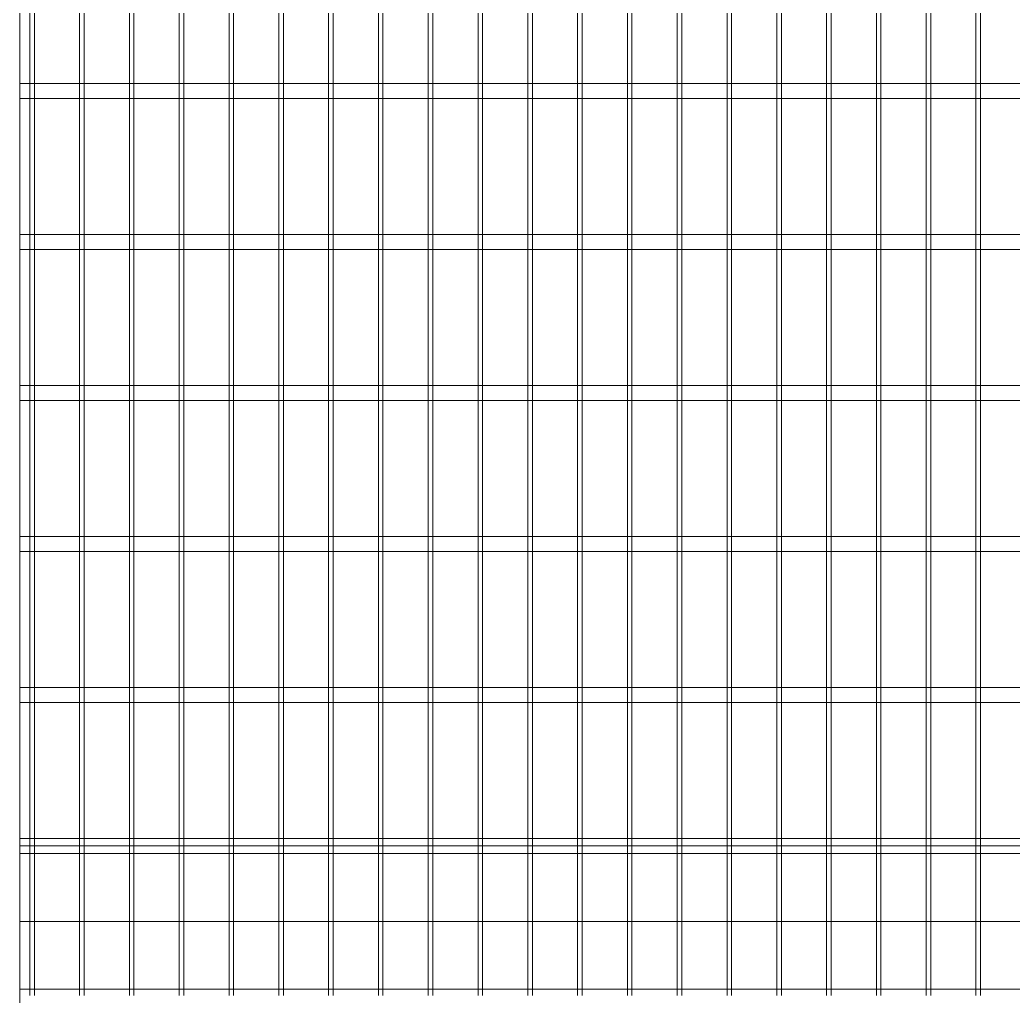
# Model space of a CAD drawing. Header units: metres. Extents: x -3 to 175, y -5 to 18.
# Drawn here: x 37.245 to 37.904, y 3.05 to 3.697 of the extents above; entities that cross this region are included whole.
import ezdxf

# ---------------------------------------------------------------- set-up
doc = ezdxf.new("R2010")
doc.units = ezdxf.units.M
doc.layers.add('A-GENM', color=7, linetype='Continuous', lineweight=9)
doc.layers.add('E-CABL-TRAY', color=7, linetype='Continuous', lineweight=9)

# ---------------------------------------------------------------- blocks, each defined once
blk = doc.blocks.new('M_RVR_Grating - 1_00 x 1_90-3080567-N-Estancos')
at = {"layer": 'A-GENM'}
for p, q in [((0.8736, 0.5), (-0.60963, 0.5)), ((-0.603, 0.5), (-0.603, 0.451)), ((-0.6, 0.5), (-0.603, 0.5)), ((-0.6, 0.451), (-0.6, 0.5)), ((-0.57, 0.5), (-0.57, 0.451)), ((-0.567, 0.5), (-0.57, 0.5)), ((-0.567, 0.451), (-0.567, 0.5)), ((-0.537, 0.5), (-0.537, 0.451)), ((-0.534, 0.5), (-0.537, 0.5)), ((-0.534, 0.451), (-0.534, 0.5)), ((-0.504, 0.5), (-0.504, 0.451)), ((-0.501, 0.5), (-0.504, 0.5)), ((-0.501, 0.451), (-0.501, 0.5)), ((-0.471, 0.5), (-0.471, 0.451)), ((-0.468, 0.5), (-0.471, 0.5)), ((-0.468, 0.451), (-0.468, 0.5)), ((-0.438, 0.5), (-0.438, 0.451)), ((-0.435, 0.5), (-0.438, 0.5)), ((-0.435, 0.451), (-0.435, 0.5)), ((-0.405, 0.5), (-0.405, 0.451)), ((-0.402, 0.5), (-0.405, 0.5)), ((-0.402, 0.451), (-0.402, 0.5)), ((-0.372, 0.5), (-0.372, 0.451)), ((-0.369, 0.5), (-0.372, 0.5)), ((-0.369, 0.451), (-0.369, 0.5)), ((-0.339, 0.5), (-0.339, 0.451)), ((-0.336, 0.5), (-0.339, 0.5)), ((-0.336, 0.451), (-0.336, 0.5)), ((-0.306, 0.5), (-0.306, 0.451)), ((-0.303, 0.5), (-0.306, 0.5)), ((-0.303, 0.451), (-0.303, 0.5)), ((-0.273, 0.5), (-0.273, 0.451)), ((-0.27, 0.5), (-0.273, 0.5)), ((-0.27, 0.451), (-0.27, 0.5)), ((-0.24, 0.5), (-0.24, 0.451)), ((-0.237, 0.5), (-0.24, 0.5)), ((-0.237, 0.451), (-0.237, 0.5)), ((-0.207, 0.5), (-0.207, 0.451)), ((-0.204, 0.5), (-0.207, 0.5)), ((-0.204, 0.451), (-0.204, 0.5)), ((-0.174, 0.5), (-0.174, 0.451)), ((-0.171, 0.5), (-0.174, 0.5)), ((-0.171, 0.451), (-0.171, 0.5)), ((-0.141, 0.5), (-0.141, 0.451)), ((-0.138, 0.5), (-0.141, 0.5)), ((-0.138, 0.451), (-0.138, 0.5)), ((-0.108, 0.5), (-0.108, 0.451)), ((-0.105, 0.5), (-0.108, 0.5)), ((-0.105, 0.451), (-0.105, 0.5)), ((-0.075, 0.5), (-0.075, 0.451)), ((-0.072, 0.5), (-0.075, 0.5)), ((-0.072, 0.451), (-0.072, 0.5)), ((-0.042, 0.5), (-0.042, 0.451)), ((-0.039, 0.5), (-0.042, 0.5)), ((-0.039, 0.451), (-0.039, 0.5)), ((-0.009, 0.5), (-0.009, 0.451)), ((-0.006, 0.5), (-0.009, 0.5)), ((-0.006, 0.451), (-0.006, 0.5)), ((0.024, 0.5), (0.024, 0.451)), ((0.027, 0.5), (0.024, 0.5)), ((0.027, 0.451), (0.027, 0.5)), ((0.8736, 0.455), (-0.60963, 0.455))]:
    blk.add_line(p, q, dxfattribs=at)
blk = doc.blocks.new('M_RVR_Grating - 1_00 x 1_90-3081335-N-Estancos')
at = {"layer": 'A-GENM'}
for p, q in [((-0.603, 0.44952), (-0.603, -0.5)), ((-0.6, -0.5), (-0.6, 0.44952)), ((-0.57, 0.44952), (-0.57, -0.5)), ((-0.567, -0.5), (-0.567, 0.44952)), ((-0.537, 0.44952), (-0.537, -0.5)), ((-0.534, -0.5), (-0.534, 0.44952)), ((-0.504, 0.44952), (-0.504, -0.5)), ((-0.501, -0.5), (-0.501, 0.44952)), ((-0.471, 0.44952), (-0.471, -0.5)), ((-0.468, -0.5), (-0.468, 0.44952)), ((-0.438, 0.44952), (-0.438, -0.5)), ((-0.435, -0.5), (-0.435, 0.44952)), ((-0.405, 0.44952), (-0.405, -0.5)), ((-0.402, -0.5), (-0.402, 0.44952)), ((-0.372, 0.44952), (-0.372, -0.5)), ((-0.369, -0.5), (-0.369, 0.44952)), ((-0.339, 0.44952), (-0.339, -0.5)), ((-0.336, -0.5), (-0.336, 0.44952)), ((-0.306, 0.44952), (-0.306, -0.5)), ((-0.303, -0.5), (-0.303, 0.44952)), ((-0.273, 0.44952), (-0.273, -0.5)), ((-0.27, -0.5), (-0.27, 0.44952)), ((-0.24, 0.44952), (-0.24, -0.5)), ((-0.237, -0.5), (-0.237, 0.44952)), ((-0.207, 0.44952), (-0.207, -0.5)), ((-0.204, -0.5), (-0.204, 0.44952)), ((-0.174, 0.44952), (-0.174, -0.5)), ((-0.171, -0.5), (-0.171, 0.44952)), ((-0.141, 0.44952), (-0.141, -0.5)), ((-0.138, -0.5), (-0.138, 0.44952)), ((-0.108, 0.44952), (-0.108, -0.5)), ((-0.105, -0.5), (-0.105, 0.44952)), ((-0.075, 0.44952), (-0.075, -0.5)), ((-0.072, -0.5), (-0.072, 0.44952)), ((-0.042, 0.44952), (-0.042, -0.5)), ((-0.039, -0.5), (-0.039, 0.44952)), ((-0.009, 0.44952), (-0.009, -0.5)), ((-0.006, -0.5), (-0.006, 0.44952)), ((0.024, 0.44952), (0.024, -0.5)), ((0.027, -0.5), (0.027, 0.44952)), ((0.95, 0.055), (-0.60963, 0.055)), ((-0.60963, 0.045), (0.95, 0.045)), ((0.8736, -0.045), (-0.60963, -0.045)), ((-0.60963, -0.055), (0.8736, -0.055)), ((0.8736, -0.145), (-0.60963, -0.145)), ((-0.60963, -0.155), (0.8736, -0.155)), ((0.8736, -0.245), (-0.60963, -0.245)), ((-0.60963, -0.255), (0.8736, -0.255)), ((0.8736, -0.345), (-0.60963, -0.345)), ((-0.60963, -0.355), (0.8736, -0.355)), ((0.8736, -0.445), (-0.60963, -0.445)), ((0.8736, -0.45), (-0.60963, -0.45)), ((-0.60963, -0.455), (0.8736, -0.455)), ((-0.60963, -0.5), (0.8736, -0.5)), ((-0.603, -0.5), (-0.6, -0.5)), ((-0.57, -0.5), (-0.567, -0.5)), ((-0.537, -0.5), (-0.534, -0.5)), ((-0.504, -0.5), (-0.501, -0.5)), ((-0.471, -0.5), (-0.468, -0.5)), ((-0.438, -0.5), (-0.435, -0.5)), ((-0.405, -0.5), (-0.402, -0.5)), ((-0.372, -0.5), (-0.369, -0.5)), ((-0.339, -0.5), (-0.336, -0.5)), ((-0.306, -0.5), (-0.303, -0.5)), ((-0.273, -0.5), (-0.27, -0.5)), ((-0.24, -0.5), (-0.237, -0.5)), ((-0.207, -0.5), (-0.204, -0.5)), ((-0.174, -0.5), (-0.171, -0.5)), ((-0.141, -0.5), (-0.138, -0.5)), ((-0.108, -0.5), (-0.105, -0.5)), ((-0.075, -0.5), (-0.072, -0.5)), ((-0.042, -0.5), (-0.039, -0.5)), ((-0.009, -0.5), (-0.006, -0.5)), ((0.024, -0.5), (0.027, -0.5))]:
    blk.add_line(p, q, dxfattribs=at)

msp = doc.modelspace()

# ---------------------------------------------------------------- linework, layer by layer
at = {"layer": 'E-CABL-TRAY'}
msp.add_line((37.24534, 5.43945), (37.24534, 2.66345), dxfattribs=at)

# ---------------------------------------------------------------- block references
at = {"layer": 'A-GENM'}
for name, p in [('M_RVR_Grating - 1_00 x 1_90-3081335-N-Estancos', (37.85496, 3.59966)), ('M_RVR_Grating - 1_00 x 1_90-3080567-N-Estancos', (37.85496, 2.59966))]:
    msp.add_blockref(name, p, dxfattribs=at)

doc.saveas('drawing.dxf')
